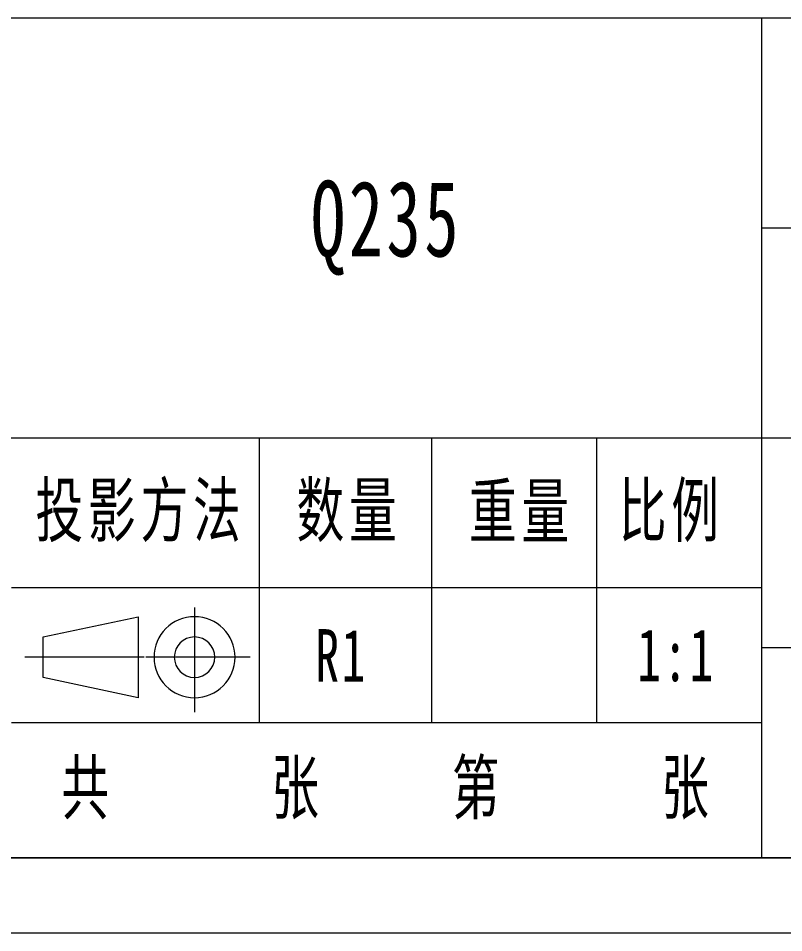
# Model space of a CAD drawing. Header units: millimetres. Extents: x -15766 to 80009, y -9701 to 15159.
# Drawn here: x 2017.7 to 2068.8, y 13253.7 to 13314.7 of the extents above; entities that cross this region are included whole.
import ezdxf

# ---------------------------------------------------------------- set-up
doc = ezdxf.new("R2010")
doc.units = ezdxf.units.MM
doc.linetypes.add('CENTER-HOKUTO_1', pattern=[16, 13, -1, 1, -1])
for name, color, linetype, lineweight in [('CDRAFT0', 7, 'Continuous', 18), ('title_frame', 7, 'Continuous', 18), ('尺寸线层', 3, 'Continuous', 18), ('粗实线层_1', 7, 'Continuous', 15), ('细实线层', 7, 'Continuous', 18)]:
    doc.layers.add(name, color=color, linetype=linetype, lineweight=lineweight)
doc.styles.add('标准', font='', dxfattribs={"width": 0.667})
doc.styles.get('标准').set_extended_font_data('宋体')

# ---------------------------------------------------------------- blocks, each defined once
blk = doc.blocks.new('*X609')
at = {"layer": 'CDRAFT0'}
blk.add_line((0, 0), (420, 0), dxfattribs=at)
at = {"layer": '粗实线层_1'}
blk.add_line((25, 5), (415, 5), dxfattribs=at)

msp = doc.modelspace()

# ---------------------------------------------------------------- linework, layer by layer
at = {"layer": '粗实线层_1'}
for p, q in [((2117.28225, 13314.73384), (1937.28225, 13314.73384)), ((2067.28225, 13314.73384), (2067.28225, 13258.73384)), ((2117.28225, 13300.73384), (2067.28225, 13300.73384)), ((2067.28225, 13286.73384), (1937.28225, 13286.73384)), ((2033.78225, 13286.73384), (2033.78225, 13267.73384)), ((2045.28225, 13286.73384), (2045.28225, 13267.73384)), ((2056.28225, 13286.73384), (2056.28225, 13267.73384)), ((2117.28225, 13286.73384), (2067.28225, 13286.73384)), ((2117.28225, 13272.73384), (2067.28225, 13272.73384)), ((2067.28225, 13267.73384), (2017.28225, 13267.73384)), ((2117.28225, 13258.73384), (1937.28225, 13258.73384))]:
    msp.add_line(p, q, dxfattribs=at)
at = {"layer": '细实线层'}
msp.add_line((2067.28225, 13276.73384), (2017.28225, 13276.73384), dxfattribs=at)
at = {"layer": '细实线层', "color": 2, "linetype": 'CENTER-HOKUTO_1', "lineweight": 18}
for p, q in [((2029.48038, 13275.43367), (2029.48038, 13268.45687)), ((2026.13029, 13272.11267), (2018.17223, 13272.11267)), ((2033.19272, 13272.11267), (2026.23706, 13272.11267))]:
    msp.add_line(p, q, dxfattribs=at)
at = {"layer": '细实线层', "color": 3}
for p, q in [((2019.38392, 13273.46267), (2025.71097, 13274.81267)), ((2025.71097, 13274.81267), (2025.71097, 13269.41267)), ((2019.38392, 13270.76267), (2019.38392, 13273.46267)), ((2025.71097, 13269.41267), (2019.38392, 13270.76267))]:
    msp.add_line(p, q, dxfattribs=at)
for radius in [2.7, 1.35]:
    msp.add_arc((2029.48038, 13272.11267), radius, 0, 359.9893827, dxfattribs=at)

# ---------------------------------------------------------------- block references
at = {"layer": 'title_frame'}
msp.add_blockref('*X609', (1702.28225, 13253.73384), dxfattribs=at)

# ---------------------------------------------------------------- texts
at = {"layer": '尺寸线层', "attachment_point": 5, "line_spacing_factor": 1.15057, "style": '标准'}
for s, insert, char_height, width in [('{\\T1.1;Q235}', (2042.28225, 13300.73384), 5.0503058, 29.4580043), ('\\T1.1;投影方法', (2025.87725, 13281.73384), 3.5, 22), ('\\T1.1;数量', (2039.78225, 13281.73384), 3.5, 22), ('\\T1.1;重量', (2051.28225, 13281.73384), 3.5, 22), ('\\T1.1;比例', (2061.28225, 13281.73384), 3.5, 22), ('{\\T1.1;R1}', (2039.28225, 13272.23384), 3.5, 11), ('\\T1.1;1:1', (2061.61706, 13272.23384), 3.5, 10.6696195), ('\\T1.1;第', (2048.39249, 13263.23384), 3.5, 8), ('\\T1.1;共', (2022.35358, 13263.23384), 3.5, 8), ('\\T1.1;张', (2036.35358, 13263.23384), 3.5, 8), ('\\T1.1;张', (2062.35358, 13263.23384), 3.5, 8)]:
    msp.add_mtext(s, dxfattribs=dict(at, insert=insert, char_height=char_height, width=width))

doc.saveas('drawing.dxf')
